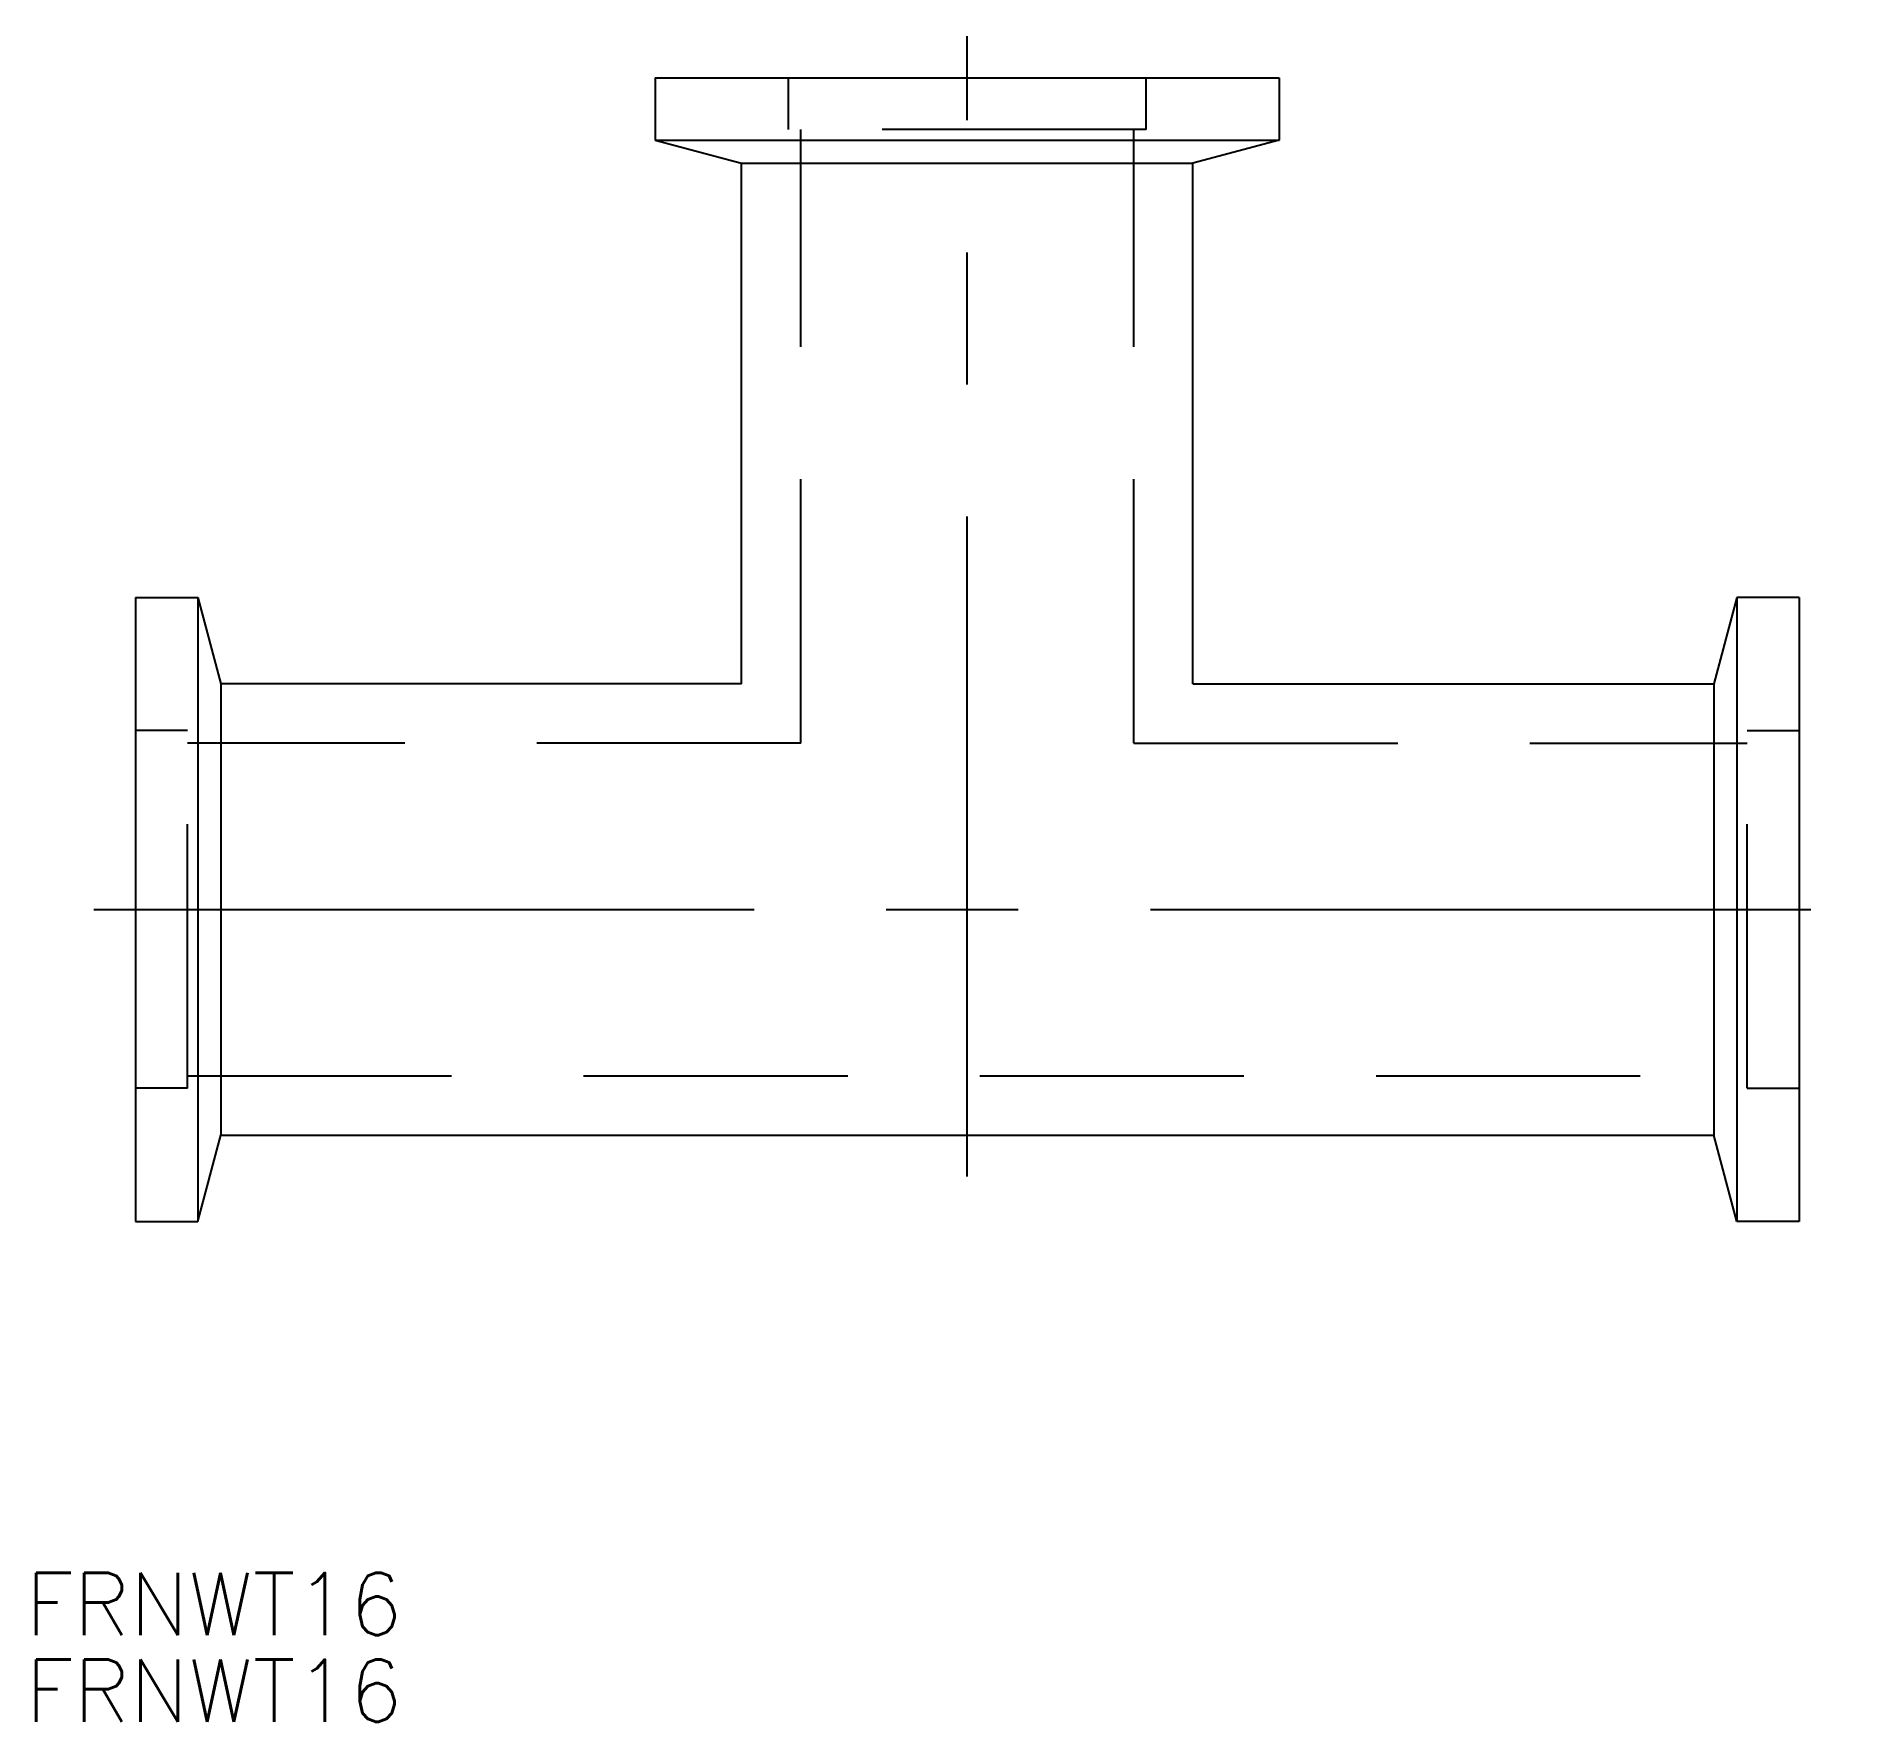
# Model space of a CAD drawing. Extents: x -44.8 to 42, y -79.1 to 2.
import ezdxf

# ---------------------------------------------------------------- set-up
doc = ezdxf.new("R2010")
doc.units = 0
doc.linetypes.add('CENTER', pattern=[50.8, 31.75, -6.35, 6.35, -6.35])
doc.linetypes.add('DASHED', pattern=[19.05, 12.7, -6.35])
doc.layers.get('0').update_dxf_attribs({"linetype": 'CONTINUOUS'})
doc.layers.add('CENTER', color=1, linetype='CENTER')
doc.styles.get("Standard").update_dxf_attribs({"font": 'txt.shx', "height": 3, "bigfont": 'bigfont.shx'})

msp = doc.modelspace()

# ---------------------------------------------------------------- linework, layer by layer
at = {"color": 7, "linetype": 'CONTINUOUS'}
for p, q in [((-15, 0), (15, 0)), ((15, 0), (15, -3)), ((-15, 0), (-15, -3)), ((-15, -3), (-10.85, -4.112)), ((-15, -3), (15, -3)), ((15, -3), (10.85, -4.112)), ((-10.85, -29.15), (-10.85, -4.112)), ((-10.85, -4.112), (10.85, -4.112)), ((10.85, -29.15), (10.85, -4.112)), ((-40, -25), (-37, -25)), ((-40, -25), (-40, -55)), ((-37, -25), (-35.888, -29.15)), ((-37, -25), (-37, -55)), ((37, -25), (35.888, -29.15)), ((40, -25), (37, -25)), ((37, -25), (37, -55)), ((40, -25), (40, -55)), ((-10.85, -29.15), (-35.888, -29.15)), ((-35.888, -29.15), (-35.888, -50.85)), ((10.85, -29.15), (35.888, -29.15)), ((35.888, -29.15), (35.888, -50.85)), ((-37, -55), (-35.888, -50.85)), ((-35.888, -50.85), (35.888, -50.85)), ((37, -55), (35.888, -50.85)), ((-40, -55), (-37, -55)), ((40, -55), (37, -55))]:
    msp.add_line(p, q, dxfattribs=at)
at = {"color": 3, "linetype": 'DASHED'}
for p, q in [((8.6, -2.5), (8.6, 0)), ((-8.6, -2.5), (-8.6, 0)), ((8.6, -2.5), (-8.6, -2.5)), ((-8, -32), (-8, -2.5)), ((8, -32), (8, -2.5)), ((-37.5, -31.4), (-40, -31.4)), ((-37.5, -48.6), (-37.5, -31.4)), ((-8, -32), (-37.5, -32)), ((8, -32), (37.5, -32)), ((37.5, -31.4), (40, -31.4)), ((37.5, -48.6), (37.5, -31.4)), ((-37.5, -48), (37.5, -48)), ((-37.5, -48.6), (-40, -48.6)), ((37.5, -48.6), (40, -48.6))]:
    msp.add_line(p, q, dxfattribs=at)
at = {"layer": 'CENTER', "color": 1, "linetype": 'CENTER'}
for p, q in [((0, -52.85), (0, 2)), ((-42, -40), (42, -40))]:
    msp.add_line(p, q, dxfattribs=at)

# ---------------------------------------------------------------- texts
at = {"color": 7, "linetype": 'CONTINUOUS'}
for p in [(-45.286, -74.904), (-45.286, -79.071)]:
    msp.add_text('FRNWT16', height=3, dxfattribs=at).set_placement(p)

doc.saveas('drawing.dxf')
